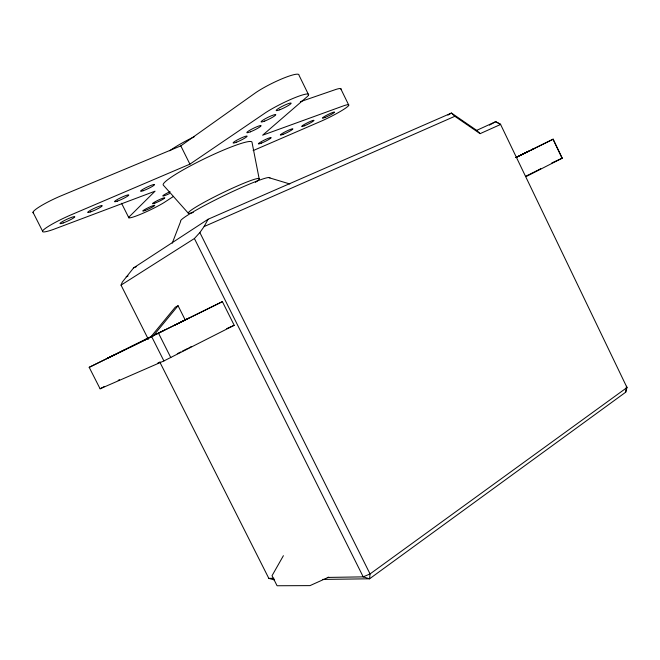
<?xml version="1.0" encoding="UTF-8"?>
<svg xmlns="http://www.w3.org/2000/svg" width="660" height="660" viewBox="0 0 660 660"><rect width="100%" height="100%" fill="white"/><g stroke="black" fill="none" stroke-linecap="round" stroke-linejoin="round"><path stroke-width="0.99" d="M625.705 392.205L626.472 386.248L627 387.544L625.705 392.205L369.567 578.803L322.583 579.414M172.243 243.177L180.708 221.257A49.615 3.977 -25.9 0 1 223.699 195.797A49.615 3.977 -25.9 0 1 269.915 178.002M148.368 339.355L121.036 285.12L122.298 282.101L133.6 267.894L208.081 219.26L451.465 113.041L476.685 130.367L480.101 133.658L500.668 124.418L495.677 121.688L476.685 130.367M121.036 285.12L194.395 238.532L199.856 232.559L204.113 226.561L208.081 219.26M283.396 555.695L272.027 575.718L277.076 585.75L310.002 585.618L328.713 577.195M178.06 305.72L153.508 335.61L150.793 336.955L175.263 307.197L178.06 305.72L185.237 320.026L144.185 340.139L153.334 335.61M33.553 213.106A27.25 3.77 -24.6 0 1 59.705 196.399L180.815 145.868L256.187 92.342A27.877 4.191 -26.3 0 1 283.94 78.004A27.877 4.191 -26.3 0 1 298.996 75.207L308.616 94.85M173.58 196.35L164.191 202.488A22.168 2.252 -25.4 0 1 140.695 214.22A22.168 2.252 -25.4 0 1 128.873 217.148L155.075 191.169L53.633 229.342A27.217 3.283 -24.8 0 1 43.898 229.556A27.217 3.283 -24.8 0 1 69.382 215.572L189.907 164.15L266.046 112.381A27.844 3.646 -26.3 0 1 296.686 96.971A27.844 3.646 -26.3 0 1 307.469 96.442L262.639 135.193L344.017 105.666A22.787 2.434 -26.5 0 1 345.378 108.281A22.787 2.434 -26.5 0 1 322.006 120.821L253.118 150.612M447.942 115.12L451.465 113.041L454.814 116.3L480.101 133.658M164.406 330.157L89.191 367.323L100.097 388.789L104.544 386.422M489.382 125.128L495.677 121.688L500.503 124.261L627 387.544L370.054 573.936L363.214 576.865L327.294 577.434M516.128 157.468L553.154 139.194L562.229 158.177L526.004 176.632M537.916 170.164L540.746 168.704M100.097 388.789L163.911 360.946L234.201 325.298L222.395 301.645L157.278 333.721M534.93 171.666L537.166 170.544M186.541 319.316L188.71 318.236L180.988 322.006M531.646 149.804L534.047 148.607L531.663 149.77M529.832 174.207L534.188 172.045M222.395 301.645L174.05 325.479M146.932 338.91L130.515 347.003M125.202 349.561L107.118 358.479L115.335 354.461M515.724 157.583L553.154 139.194M120.004 352.168L147.271 338.728M520.69 155.166L528.8 151.173L516.013 157.468M149.127 337.879L89.191 367.323M525.938 176.121L529.056 174.587M551.818 162.938L562.229 158.177M126.192 276.787L128.073 275.946M133.6 267.894L136.422 266.632M226.735 328.622L234.201 325.298M204.113 226.561L454.814 116.3M300.349 101.698L336.064 89.38A22.803 2.797 -26.5 0 1 340.964 89.257M159.951 362.34L268.81 578.358L273.941 578.275M268.81 578.358L274.576 580.033M268.488 177.54L289.806 183.975M188.331 213.213L163.317 185.13A49.285 5.676 -25.8 0 1 205.276 158.334A49.285 5.676 -25.8 0 1 252.029 142.387L259.19 178.868M33 212.273L42.562 231.148M158.45 333.052L170.8 357.596M151.569 336.443L163.911 360.946M121.547 203.263L128.849 217.808M199.856 232.559L370.054 573.936L369.567 578.803L363.214 576.865L194.395 238.532M180.815 145.868L189.907 164.15M340.684 88.58L348.554 104.717M553.03 139.26L562.056 158.144M169.546 193.545A6.897 0.734 -25.5 0 1 162.764 195.896A6.897 0.734 -25.5 0 1 170.074 191.689M169.736 150.785A34.526 4.736 -25.7 0 1 194.56 136.603M193.273 212.454A39.402 3.292 -25.9 0 1 222.395 192.918A39.402 3.292 -25.9 0 1 255.428 182.325M191.392 346.582A24.89 0.528 -26.4 0 1 188.884 347.87M187.242 348.711A24.89 0.528 -26.4 0 1 182.383 351.161M180.708 352.003A24.89 0.528 -26.4 0 1 177.292 353.694M160.116 361.969A24.89 0.528 -26.4 0 1 157.888 362.975M119.559 379.739A23.215 0.454 -26.4 0 1 118.173 380.308M63.162 222.956A8.168 0.982 -24.8 0 0 74.803 216.876A8.168 0.982 -24.8 0 0 64.251 220.597A8.168 0.982 -24.8 0 0 63.162 222.956M145.002 210.532A6.649 0.676 -25.4 0 0 154.729 205.507A6.649 0.676 -25.4 0 0 146.652 208.477A6.649 0.676 -25.4 0 0 145.002 210.532M250.363 131.835A7.961 0.998 -26.1 0 0 261.113 125.722A7.961 0.998 -26.1 0 0 250.363 129.921A7.961 0.998 -26.1 0 0 250.363 131.835M154.786 203.173A6.773 0.701 -25.5 0 0 164.728 198.025A6.773 0.701 -25.5 0 0 156.569 201.003A6.773 0.701 -25.5 0 0 154.786 203.173M283.28 134.302A7.012 0.775 -26.2 0 0 292.9 128.931A7.012 0.775 -26.2 0 0 283.618 132.652A7.012 0.775 -26.2 0 0 283.28 134.302M325.017 117.488A6.831 0.734 -26.5 0 0 334.562 112.183A6.831 0.734 -26.5 0 0 325.784 115.706A6.831 0.734 -26.5 0 0 325.017 117.488M264.693 121.069A8.151 1.039 -26.2 0 0 275.781 114.749A8.151 1.039 -26.2 0 0 264.875 118.973A8.151 1.039 -26.2 0 0 264.693 121.069M117.331 201.135A7.846 0.932 -25.2 0 0 128.733 195.195A7.846 0.932 -25.2 0 0 118.99 198.602A7.846 0.932 -25.2 0 0 117.331 201.135M143.195 190.715A7.697 0.907 -25.4 0 0 154.481 184.841A7.697 0.907 -25.4 0 0 145.109 188.1A7.697 0.907 -25.4 0 0 143.195 190.715M261.541 143.063A7.111 0.792 -26.1 0 0 271.194 137.651A7.111 0.792 -26.1 0 0 261.649 141.479A7.111 0.792 -26.1 0 0 261.541 143.063M279.716 109.783A8.349 1.097 -26.3 0 0 291.159 103.24A8.349 1.097 -26.3 0 0 280.096 107.489A8.349 1.097 -26.3 0 0 279.716 109.783M236.676 142.123A7.788 0.949 -26 0 0 247.12 136.191A7.788 0.949 -26 0 0 236.519 140.374A7.788 0.949 -26 0 0 236.676 142.123M304.433 125.779A6.922 0.751 -26.4 0 0 314.012 120.442A6.922 0.751 -26.4 0 0 304.994 124.063A6.922 0.751 -26.4 0 0 304.433 125.779M90.668 211.876A8.002 0.957 -25 0 0 102.184 205.87A8.002 0.957 -25 0 0 92.045 209.426A8.002 0.957 -25 0 0 90.668 211.876"/></g></svg>
